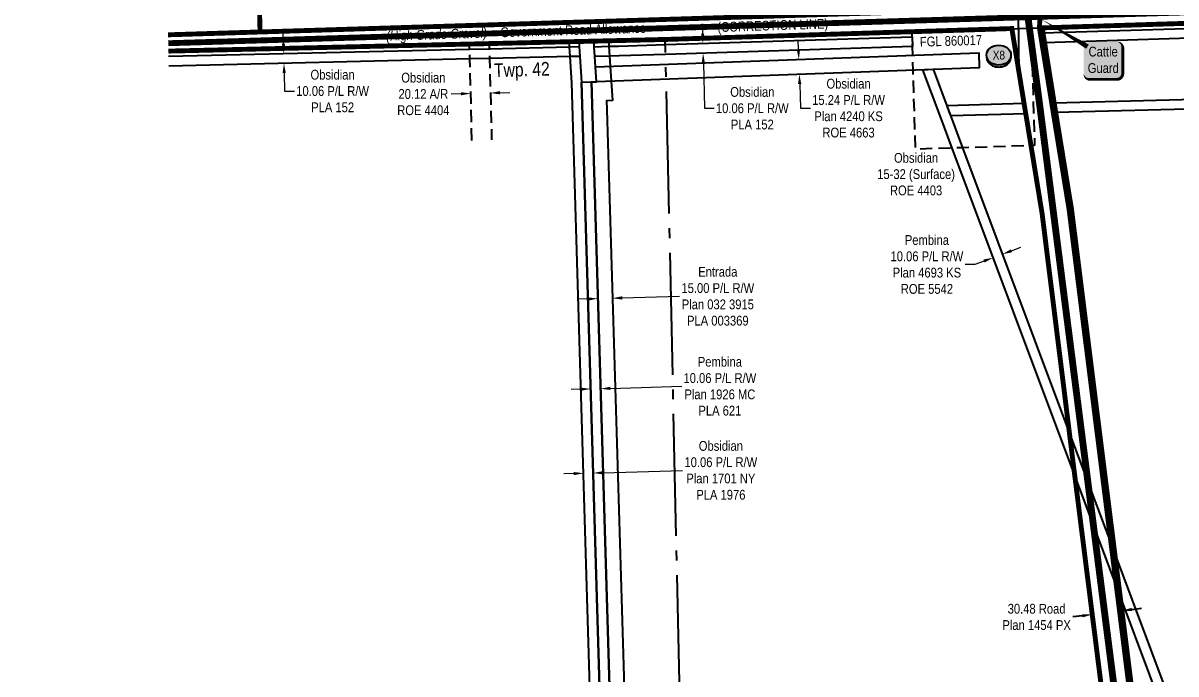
# Model space of a CAD drawing. Extents: x 643442 to 651909, y 5835058 to 5841090.
# Drawn here: x 646128 to 647308, y 5837005 to 5837671 of the extents above; entities that cross this region are included whole.
import ezdxf
from ezdxf.enums import TextEntityAlignment as Align

# ---------------------------------------------------------------- set-up
doc = ezdxf.new("R2010")
doc.units = 0
doc.header["$LTSCALE"] = 5
doc.header["$PDSIZE"] = 0.5
for name, pattern in [('CENTERLINEX3', [5, 2.5, -1, 0.5, -1]), ('foc-ACCESSROAD', [3.75, 2.5, -1.25]), ('foc-QUARTERLINE', [33, 25, -3, 2, -3])]:
    doc.linetypes.add(name, pattern=pattern)
doc.layers.get('Defpoints').update_dxf_attribs({"color": 9})
for name, color, linetype in [('AS-ROADS', 254, 'Continuous'), ('AS-TELUS', 224, 'foc-TEL'), ('C-AR', 13, 'foc-ACCESSROAD'), ('C-RW', 13, 'Continuous'), ('C-WS', 13, 'foc-ACCESSROAD'), ('CG-NOTES', 7, 'Continuous'), ('D-TXT', 6, 'Continuous'), ('F-RW', 190, 'Continuous'), ('L-QSEC', 8, 'foc-QUARTERLINE'), ('L-ROAD-T', 7, 'Continuous'), ('L-SEC', 7, 'Continuous'), ('L-SECQ', 8, 'foc-QUARTERLINE'), ('L-TITLEDB', 4, 'Continuous'), ('L-TITLEDB-T', 4, 'Continuous'), ('P-CROSSINGS', 250, 'Continuous')]:
    doc.layers.add(name, color=color, linetype=linetype)
doc.layers.add('AS-TRAPPER BOUNDARY', color=7, linetype='CENTERLINEX3', true_color=0xb85c00, transparency=0.6)
doc.layers.add('AS-TRAPPER-T', color=7, linetype='Continuous', true_color=0xc26100)
doc.layers.add('P-PROPOSED-WL4', color=7, linetype='Continuous', true_color=0x5b5bc8)
for name, color, linetype, lineweight in [('C-AR-T', 13, 'Continuous', 9), ('C-RW-T', 13, 'Continuous', 9), ('C-WS-T', 13, 'Continuous', 9), ('F-RW-T', 190, 'Continuous', 9), ('T-TEXT', 48, 'Continuous', 18)]:
    doc.layers.add(name, color=color, linetype=linetype, lineweight=lineweight)
doc.styles.add('80', font='ARIALN.TTF', dxfattribs={"height": 10})
doc.styles.add('80CG', font='ARIALN.TTF', dxfattribs={"height": 10})
doc.styles.add('80L', font='ARIALN.TTF', dxfattribs={"height": 10})
doc.styles.add('80LS', font='ARIALNI.TTF', dxfattribs={"height": 10})
doc.styles.add('Crossing', font='ARIALN.TTF', dxfattribs={"height": 10})
doc.styles.add('foc-LtypeFont', font='ARIALN.TTF', dxfattribs={"height": 7.35})
doc.linetypes.add('foc-TEL', pattern='A,2,-1,["T",foc-LtypeFont,S=0.2,R=0,X=-0.425,Y=-0.75],-1.24,8', length=12.24)
doc.linetypes.add('foc-TEL-NOLINE', pattern='A,0,-2,["T",foc-LtypeFont,S=0.2,R=0,X=-0.425,Y=-0.75],-10.24', length=12.24)
doc.dimstyles.new('Compass 5 000', dxfattribs={"dimscale": 5, "dimtxt": 9, "dimasz": 2, "dimexe": 0.2, "dimexo": 0.0625, "dimgap": 0.5, "dimtad": 0, "dimtih": 1, "dimtoh": 1, "dimzin": 0, "dimdsep": 46, "dimtxsty": '80CG', "dimcen": 0.1, "dimse1": 1, "dimse2": 1, "dimclrd": 256, "dimclrt": 256, "dimaunit": 1, "dimadec": 4, "dimazin": 0, "dimtfac": 0.06, "dimtofl": 0, "dimtmove": 0, "dimatfit": 1, "dimfxl": 0.2, "dimtolj": 1, "dimtzin": 0, "dimlwd": -1, "dimarcsym": 0})

# ---------------------------------------------------------------- blocks, each defined once
blk = doc.blocks.new('*D517')
at = {"layer": 'C-RW-T', "transparency": 16777216}
for p, q in [((646921.5, 5837643.8), (646921.1, 5837653.8)), ((646922.8, 5837608.5), (646923.7, 5837583.8)), ((646923.7, 5837583.8), (646933.7, 5837583.8))]:
    blk.add_line(p, q, dxfattribs=at)
for points in [[(646923.2, 5837643.9), (646919.8, 5837643.8), (646921.9, 5837633.8)], [(646924.5, 5837608.5), (646921.1, 5837608.4), (646922.4, 5837618.5)]]:
    blk.add_solid(points, dxfattribs=at)
at = {"layer": 'Defpoints', "color": 0, "transparency": 16777216}
for p in [(646863.9, 5837631.7), (646864.5, 5837616.4), (646922.4, 5837618.5)]:
    blk.add_point(p, dxfattribs=at)
at = {"layer": 'C-RW-T', "transparency": 16777216, "insert": (646972.8, 5837583.8), "char_height": 10, "attachment_point": 5, "style": '80CG'}
blk.add_mtext('\\A1;Obsidian\\P15.24 P/L R/W\\PPlan 4240 KS\\PROE 4663', dxfattribs=at)
blk = doc.blocks.new('*D518')
at = {"layer": 'Defpoints', "color": 0, "transparency": 16777216}
for p in [(646731.2, 5837389.3), (646716.6, 5837378.2), (646731.5, 5837378.6)]:
    blk.add_point(p, dxfattribs=at)
at = {"layer": 'F-RW-T', "transparency": 16777216}
for p, q in [((646706.2, 5837388.6), (646696.2, 5837388.3)), ((646741.2, 5837389.6), (646799.9, 5837391.3))]:
    blk.add_line(p, q, dxfattribs=at)
for points in [[(646706.2, 5837390.2), (646706.3, 5837386.9), (646716.2, 5837388.9)], [(646741.2, 5837391.3), (646741.3, 5837387.9), (646731.2, 5837389.3)]]:
    blk.add_solid(points, dxfattribs=at)
at = {"layer": 'F-RW-T', "transparency": 16777216, "insert": (646839, 5837391.3), "char_height": 10, "attachment_point": 5, "style": '80CG'}
blk.add_mtext('\\A1;Entrada\\P15.00 P/L R/W\\PPlan 032 3915\\PPLA 003369', dxfattribs=at)
blk = doc.blocks.new('*D519')
at = {"layer": 'Defpoints', "color": 0, "transparency": 16777216}
for p in [(646708.5, 5837309.5), (646718.6, 5837309.8), (646719, 5837296.7)]:
    blk.add_point(p, dxfattribs=at)
at = {"layer": 'F-RW-T', "transparency": 16777216}
for p, q in [((646729, 5837297), (646802, 5837299.2)), ((646698.9, 5837296.2), (646688.9, 5837295.9))]:
    blk.add_line(p, q, dxfattribs=at)
for points in [[(646698.9, 5837297.8), (646699, 5837294.5), (646708.9, 5837296.5)], [(646728.9, 5837298.7), (646729, 5837295.4), (646719, 5837296.7)]]:
    blk.add_solid(points, dxfattribs=at)
at = {"layer": 'F-RW-T', "transparency": 16777216, "insert": (646841.1, 5837299.2), "char_height": 10, "attachment_point": 5, "style": '80CG'}
blk.add_mtext('\\A1;Pembina\\P10.06 P/L R/W\\PPlan 1926 MC\\PPLA 621', dxfattribs=at)
blk = doc.blocks.new('*D520')
at = {"layer": 'C-RW-T', "transparency": 16777216}
for p, q in [((646691.5, 5837209.8), (646681.5, 5837209.5)), ((646721.5, 5837210.7), (646803, 5837213.1))]:
    blk.add_line(p, q, dxfattribs=at)
for points in [[(646691.4, 5837211.5), (646691.5, 5837208.2), (646701.5, 5837210.1)], [(646721.4, 5837212.4), (646721.5, 5837209), (646711.5, 5837210.4)]]:
    blk.add_solid(points, dxfattribs=at)
at = {"layer": 'Defpoints', "color": 0, "transparency": 16777216}
for p in [(646701.3, 5837215.4), (646711.3, 5837215.7), (646711.5, 5837210.4)]:
    blk.add_point(p, dxfattribs=at)
at = {"layer": 'C-RW-T', "transparency": 16777216, "insert": (646842.1, 5837213.1), "char_height": 10, "attachment_point": 5, "style": '80CG'}
blk.add_mtext('\\A1;Obsidian\\P10.06 P/L R/W\\PPlan 1701 NY\\PPLA 1976', dxfattribs=at)
blk = doc.blocks.new('*D521')
at = {"layer": 'Defpoints', "color": 0, "transparency": 16777216}
for p in [(647119.2, 5837435.1), (647120.8, 5837430.8), (647128.6, 5837438.7)]:
    blk.add_point(p, dxfattribs=at)
at = {"layer": 'F-RW-T', "transparency": 16777216}
for p, q in [((647139.6, 5837437.9), (647149, 5837441.4)), ((647102.1, 5837423.8), (647092.1, 5837423.8)), ((647111.5, 5837427.3), (647102.1, 5837423.8))]:
    blk.add_line(p, q, dxfattribs=at)
for points in [[(647139, 5837439.4), (647140.2, 5837436.3), (647130.2, 5837434.4)], [(647110.9, 5837428.9), (647112, 5837425.8), (647120.8, 5837430.8)]]:
    blk.add_solid(points, dxfattribs=at)
at = {"layer": 'F-RW-T', "transparency": 16777216, "insert": (647053, 5837423.8), "char_height": 10, "attachment_point": 5, "style": '80CG'}
blk.add_mtext('\\A1;Pembina\\P10.06 P/L R/W\\PPlan 4693 KS\\PROE 5542', dxfattribs=at)
blk = doc.blocks.new('*D522')
at = {"layer": 'Defpoints', "color": 0, "transparency": 16777216}
for p in [(647221.8, 5837069.5), (647222.2, 5837065.6), (647252.2, 5837073.3)]:
    blk.add_point(p, dxfattribs=at)
at = {"layer": 'L-TITLEDB-T', "transparency": 16777216}
for p, q in [((647212.3, 5837064.4), (647202.4, 5837063.1)), ((647262.6, 5837070.7), (647272.5, 5837072))]:
    blk.add_line(p, q, dxfattribs=at)
for points in [[(647212.1, 5837066), (647212.5, 5837062.7), (647222.2, 5837065.6)], [(647262.4, 5837072.4), (647262.8, 5837069.1), (647252.7, 5837069.5)]]:
    blk.add_solid(points, dxfattribs=at)
at = {"layer": 'L-TITLEDB-T', "transparency": 16777216, "insert": (647165.3, 5837063.1), "char_height": 10, "attachment_point": 5, "style": '80CG'}
blk.add_mtext('\\A1;30.48 Road\\PPlan 1454 PX', dxfattribs=at)
blk = doc.blocks.new('*D565')
at = {"layer": 'C-AR-T', "transparency": 16777216}
for p, q in [((646576.1, 5837598.5), (646566.1, 5837598.3)), ((646616.2, 5837599.6), (646626.2, 5837599.9))]:
    blk.add_line(p, q, dxfattribs=at)
for points in [[(646576, 5837600.2), (646576.1, 5837596.9), (646586.1, 5837598.8)], [(646616.2, 5837601.3), (646616.2, 5837597.9), (646606.2, 5837599.3)]]:
    blk.add_solid(points, dxfattribs=at)
at = {"layer": 'Defpoints', "color": 0, "transparency": 16777216}
for p in [(646585.8, 5837608.6), (646605.9, 5837609.2), (646586.1, 5837598.8)]:
    blk.add_point(p, dxfattribs=at)
at = {"layer": 'C-AR-T', "transparency": 16777216, "insert": (646537.6, 5837598.3), "char_height": 10, "attachment_point": 5, "style": '80CG'}
blk.add_mtext('\\A1;Obsidian\\P20.12 A/R\\PROE 4404', dxfattribs=at)
blk = doc.blocks.new('*D566')
at = {"layer": 'C-RW-T', "transparency": 16777216}
for p, q in [((646394.4, 5837649.8), (646394.2, 5837659.8)), ((646395.1, 5837619.7), (646395.6, 5837601.3)), ((646395.6, 5837601.3), (646405.6, 5837601.3))]:
    blk.add_line(p, q, dxfattribs=at)
for points in [[(646396.1, 5837649.8), (646392.8, 5837649.7), (646394.7, 5837639.8)], [(646396.8, 5837619.8), (646393.5, 5837619.7), (646394.9, 5837629.7)]]:
    blk.add_solid(points, dxfattribs=at)
at = {"layer": 'Defpoints', "color": 0, "transparency": 16777216}
for p in [(646394.9, 5837629.7), (646397.5, 5837639.8), (646397.7, 5837629.8)]:
    blk.add_point(p, dxfattribs=at)
at = {"layer": 'C-RW-T', "transparency": 16777216, "insert": (646444.7, 5837601.3), "char_height": 10, "attachment_point": 5, "style": '80CG'}
blk.add_mtext('\\A1;Obsidian\\P10.06 P/L R/W\\PPLA 152', dxfattribs=at)
blk = doc.blocks.new('*D569')
at = {"layer": 'C-RW-T', "transparency": 16777216}
for p, q in [((646823.5, 5837660.2), (646823.2, 5837670.2)), ((646824.2, 5837630.1), (646825.2, 5837583.7)), ((646825.2, 5837583.7), (646835.2, 5837583.7))]:
    blk.add_line(p, q, dxfattribs=at)
for points in [[(646825.1, 5837660.2), (646821.8, 5837660.2), (646823.7, 5837650.2)], [(646825.8, 5837630.2), (646822.5, 5837630.1), (646823.9, 5837640.1)]]:
    blk.add_solid(points, dxfattribs=at)
at = {"layer": 'Defpoints', "color": 0, "transparency": 16777216}
for p in [(646823.9, 5837640.1), (646835.6, 5837650.5), (646835.8, 5837640.4)]:
    blk.add_point(p, dxfattribs=at)
at = {"layer": 'C-RW-T', "transparency": 16777216, "insert": (646874.3, 5837583.7), "char_height": 10, "attachment_point": 5, "style": '80CG'}
blk.add_mtext('\\A1;Obsidian\\P10.06 P/L R/W\\PPLA 152', dxfattribs=at)
blk = doc.blocks.new('xing2')
h = blk.add_hatch(color=50)
h.dxf.hatch_style = 1
edge = h.paths.add_edge_path()
edge.add_ellipse((0, 0), major_axis=(-12.5, 0), ratio=0.816297, start_angle=0, end_angle=360)
h = blk.add_hatch(color=250)
h.dxf.hatch_style = 1
edge = h.paths.add_edge_path()
edge.add_ellipse((0, -2), major_axis=(-12.5, 0), ratio=0.816297, start_angle=0, end_angle=180)
edge.add_line((12.5, -2), (12.5, 0))
edge.add_ellipse((0, 0), major_axis=(-12.5, 0), ratio=0.816297, start_angle=0, end_angle=180, ccw=False)
edge.add_line((-12.5, 0), (-12.5, -2))
at = {"color": 250}
blk.add_ellipse((0, 0), major_axis=(-12.5, 0), ratio=0.816297, dxfattribs=at)
blk.add_ellipse((0, -2), major_axis=(-12.5, 0), ratio=0.816297, start_param=0, end_param=3.141593, dxfattribs=at)
at = {"color": 250, "style": 'Crossing'}
blk.add_attdef('CROSSING', text='', height=9, dxfattribs=at).set_placement((0.1, 0), align=Align.MIDDLE_CENTER)
at = {"color": 250, "style": 'Crossing', "flags": 1}
for tag, p in [('OWNER', (0.1, -12.5)), ('DESCRIPTION', (0.1, -25.8)), ('LOCATION', (0.1, -39.3)), ('DWG_REF', (0.1, -52.8))]:
    blk.add_attdef(tag, text='', height=9, dxfattribs=at).set_placement(p, align=Align.MIDDLE_CENTER)
blk = doc.blocks.new('*U573')
h = blk.add_hatch(color=254)
edge = h.paths.add_edge_path()
edge.add_line((-14, -20), (14, -20))
edge.add_arc((14, -14), 6, 270, 360)
edge.add_line((20, -14), (20, 12.5))
edge.add_arc((14, 12.5), 6, 0, 90)
edge.add_line((14, 18.5), (-14, 18.5))
edge.add_arc((-14, 12.5), 6, 90, 180)
edge.add_line((-20, 12.5), (-20, -14))
edge.add_arc((-14, -14), 6, 180, 270)
at = {"color": 160, "flags": 128}
blk.add_lwpolyline([(-14, -20, 3, 3, 0), (14, -20, 3, 3, 0.414214), (20, -14, 3, 3, 0), (20, 12.5, 3, 0, 0.414214), (14, 18.5, 0, 0, 0), (-14, 18.5, 0, 0, 0.414214), (-20, 12.5, 0, 0, 0), (-20, -14, 0, 3, 0.414214)], format="xyseb", close=True, dxfattribs=at)
at = {"color": 160, "style": '80'}
blk.add_attdef('ENTER_TEXT_001', (-26.8, -4.9), '', height=10, dxfattribs=at)

msp = doc.modelspace()

# ---------------------------------------------------------------- linework, layer by layer
at = {"layer": 'AS-ROADS', "flags": 128}
for points, const_width in [([(647591.673, 5835101.118), (647397.491, 5835795.868), (647168.623, 5837585.659), (647157.011, 5837672.565), (647157.264, 5837722.95), (647122.603, 5840162.074)], 7), ([(646276.464, 5837650.259), (648111.478, 5837705.893)], 5.998)]:
    msp.add_lwpolyline(points, dxfattribs=dict(at, const_width=const_width))
at = {"layer": 'AS-TELUS', "linetype": 'foc-TEL-NOLINE', "flags": 128}
msp.add_lwpolyline([(647242.546, 5836904.456), (647204.315, 5837207.913), (647170.922, 5837475.91), (647147.547, 5837618.779), (647136.045, 5838629.646)], dxfattribs=at)
at = {"layer": 'AS-TRAPPER BOUNDARY', "const_width": 4.999, "flags": 128}
msp.add_lwpolyline([(647183.313, 5837588.969), (647173.459, 5837650.806), (647171.819, 5837660.822), (647170.975, 5837665.979), (647385.379, 5837672.729), (647385.533, 5837667.554), (647385.83, 5837657.495), (647387.482, 5837593.275), (647389.72, 5837517.573), (647328.779, 5837515.771), (647332.382, 5837393.887), (647353.898, 5836837.881), (647354.969, 5836810.204), (647355.058, 5836806.381), (647355.089, 5836805.08), (647357.188, 5836715.32), (647358.742, 5836648.874), (647305.616, 5836647.5), (647305.616, 5836647.5), (647303.246, 5836666.287), (647286.053, 5836802.865), (647250.736, 5837084.778), (647245.328, 5837127.859), (647234.753, 5837211.73), (647201.068, 5837480.18), (647184.873, 5837579.23), (647184.22, 5837583.437)], close=True, dxfattribs=at)
at = {"layer": 'AS-TRAPPER BOUNDARY', "const_width": 5, "flags": 128}
for points in [[(646276.69, 5837642.204), (646370.877, 5837644.41), (646584.709, 5837649.413), (646604.837, 5837649.884), (646686.699, 5837651.802), (646696.757, 5837652.037), (646712.014, 5837652.395), (646727.039, 5837652.748), (646737.045, 5837652.983), (646785.254, 5837654.113), (647037.759, 5837662.065), (647139.939, 5837665.286), (647152.481, 5837588.45), (647154.153, 5837578.45), (647159.563, 5837545.37), (647170.922, 5837475.91), (647198.935, 5837250.928), (647204.315, 5837207.913), (647255.468, 5836801.884), (647274.995, 5836646.797), (646807.844, 5836634.798), (646807.844, 5836634.798), (646763.82, 5836633.463), (646753.821, 5836633.16), (646738.818, 5836632.705), (646728.758, 5836632.4), (646655.996, 5836630.124), (646655.868, 5836635.627), (646555.304, 5836633.185), (646555.508, 5836624.47), (646509.781, 5836621.052), (646484.54, 5836619.071), (646449.909, 5836618.889), (646395.77, 5836617.427), (646324.313, 5836615.421), (646242.676, 5836613.778), (646217.848, 5836612.875), (646214.853, 5836622.31), (646197.251, 5836677.77), (646165.647, 5836766.949), (646133.677, 5836857.156), (646130.361, 5836863.434)], [(646370.448, 5837661.788), (646276.221, 5837658.875)]]:
    msp.add_lwpolyline(points, dxfattribs=at)
at = {"layer": 'C-AR', "flags": 128}
msp.add_lwpolyline([(646587.375, 5837550.862), (646585.122, 5837634.168), (646584.849, 5837644.231), (646584.709, 5837649.413), (646604.837, 5837649.884), (646604.977, 5837644.701), (646605.249, 5837634.64), (646607.502, 5837551.381)], dxfattribs=at)
at = {"layer": 'C-RW', "flags": 128}
for points in [[(647385.83, 5837657.495), (647173.459, 5837650.806), (647171.819, 5837660.822), (647385.533, 5837667.554), (647385.83, 5837657.495)], [(646728.09, 5837637.055), (646713.071, 5837636.581), (646712.399, 5837646.633), (646727.417, 5837647.105), (646737.421, 5837647.42), (646785.368, 5837648.931), (647037.912, 5837656.886), (647038.21, 5837646.824), (646785.591, 5837638.866), (646738.094, 5837637.37), (646728.09, 5837637.055)], [(646728.09, 5837637.055), (646713.071, 5837636.581), (646712.399, 5837646.633), (646727.417, 5837647.105), (646737.421, 5837647.42), (646785.368, 5837648.931), (647037.912, 5837656.886), (647038.21, 5837646.824), (646785.591, 5837638.866), (646738.094, 5837637.37), (646728.09, 5837637.055)], [(646713.771, 5837626.115), (647106.048, 5837640.445), (647106.534, 5837625.156), (646714.796, 5837610.919)]]:
    msp.add_lwpolyline(points, close=True, dxfattribs=at)
for points in [[(646713.802, 5836796.365), (646689.519, 5837609.88), (646687.723, 5837636.575), (646687.046, 5837646.629), (646686.699, 5837651.802), (646696.757, 5837652.037), (646697.105, 5837646.864), (646697.783, 5837636.81), (646699.565, 5837610.359), (646723.855, 5836796.642)], [(646276.836, 5837637.021), (646584.849, 5837644.231), (646604.977, 5837644.701), (646687.046, 5837646.629), (646697.105, 5837646.864), (646697.783, 5837636.81), (646687.723, 5837636.575), (646605.249, 5837634.64), (646585.122, 5837634.168), (646277.119, 5837626.957)]]:
    msp.add_lwpolyline(points, dxfattribs=at)
at = {"layer": 'C-WS', "flags": 128}
msp.add_lwpolyline([(647159.642, 5837665.716), (647163.198, 5837545.477), (647159.563, 5837545.37), (647089.413, 5837543.295), (647078.81, 5837542.981), (647041.314, 5837541.873), (647038.919, 5837622.843), (647038.471, 5837638.01), (647038.21, 5837646.824), (647037.912, 5837656.886), (647037.76, 5837662.043)], dxfattribs=at)
at = {"layer": 'CG-NOTES', "color": 170, "flags": 128}
msp.add_lwpolyline([(647169.177, 5837675.388, 0, 5, 0), (647217.369, 5837646.756, 0, 0, 0)], format="xyseb", dxfattribs=at)
at = {"layer": 'F-RW', "flags": 128}
for points in [[(646733.897, 5836796.932), (646709.613, 5837610.729), (646714.796, 5837610.919), (646713.771, 5837626.114), (646713.071, 5837636.581), (646712.399, 5837646.633), (646712.014, 5837652.396), (646727.039, 5837652.747), (646727.417, 5837647.105), (646728.09, 5837637.055), (646728.784, 5837626.698), (646729.802, 5837611.484), (646731.179, 5837591.534), (646725.212, 5837591.365), (646725.467, 5837582.814), (646725.48, 5837582.015), (646748.897, 5836797.341)], [(646723.855, 5836796.642), (646699.565, 5837610.359), (646709.613, 5837610.729), (646733.897, 5836796.932)]]:
    msp.add_lwpolyline(points, dxfattribs=at)
for points in [[(647366.048, 5836805.432), (647355.548, 5836805.095), (647355.058, 5836806.382), (647348.978, 5836822.303), (647341.924, 5836841.084), (647250.736, 5837084.778), (647204.315, 5837207.913), (647078.81, 5837542.981), (647066.431, 5837576.035), (647048.859, 5837623.203), (647059.441, 5837623.562), (647073.328, 5837586.283), (647075.872, 5837579.457), (647077.048, 5837576.306), (647089.413, 5837543.295), (647198.935, 5837250.928), (647245.328, 5837127.859), (647353.897, 5836837.881), (647366.048, 5836805.432)], [(647588.62, 5837589.769), (647184.873, 5837579.23), (647183.264, 5837589.263), (647588.391, 5837599.821)], [(647077.048, 5837576.306), (647154.153, 5837578.45), (647152.481, 5837588.451), (647073.328, 5837586.283)]]:
    msp.add_lwpolyline(points, close=True, dxfattribs=at)
at = {"layer": 'L-QSEC', "flags": 128}
msp.add_lwpolyline([(646348.859, 5838506.559), (646370.448, 5837661.79)], dxfattribs=at)
at = {"layer": 'L-SEC', "flags": 128}
for points in [[(646370.448, 5837661.79), (647146.789, 5837685.43)], [(647147.407, 5837665.325), (647586.57, 5837679.546)], [(646276.671, 5837642.893), (647147.39, 5837665.319)], [(646276.221, 5837658.873), (646370.448, 5837661.79)]]:
    msp.add_lwpolyline(points, dxfattribs=at)
at = {"layer": 'L-SECQ', "flags": 128}
msp.add_lwpolyline([(646803.84, 5836816.063), (646785.253, 5837654.114)], dxfattribs=at)
at = {"layer": 'L-TITLEDB', "flags": 128}
for points in [[(647255.468, 5836801.885), (647204.315, 5837207.913), (647198.935, 5837250.928), (647170.922, 5837475.91), (647159.563, 5837545.37), (647154.153, 5837578.45), (647152.481, 5837588.45), (647139.969, 5837665.097)], [(647170.688, 5837666.069), (647171.502, 5837661.095), (647173.143, 5837651.075), (647183.264, 5837589.264), (647184.22, 5837583.437), (647184.873, 5837579.23), (647201.068, 5837480.18), (647234.753, 5837211.73), (647245.328, 5837127.859), (647250.736, 5837084.778), (647286.053, 5836802.865)]]:
    msp.add_lwpolyline(points, dxfattribs=at)
at = {"layer": 'P-PROPOSED-WL4', "const_width": 5, "flags": 128}
msp.add_lwpolyline([(647113.642, 5840123.174), (647124.012, 5839334.672), (647134.666, 5838531.06), (647134.98, 5838503.472), (647160.093, 5838503.758), (647169.398, 5837686.009), (647168.16, 5837666.034), (647169.035, 5837660.691), (647170.676, 5837650.671), (647180.797, 5837588.86), (647181.751, 5837583.043), (647182.404, 5837578.836), (647198.593, 5837479.823), (647232.273, 5837211.418), (647242.848, 5837127.547), (647248.255, 5837084.466), (647283.572, 5836802.555), (647300.766, 5836665.974), (647302.349, 5836653.424), (647302.562, 5836651.736), (647303.695, 5836642.454)], dxfattribs=at)

# ---------------------------------------------------------------- block references
at = {"layer": 'CG-NOTES'}
ref = msp.add_blockref('*U573', (647233.451, 5837633.286), dxfattribs=dict(at, xscale=1.000131017163253, yscale=1.000131017163253, zscale=1.000131017163253))
ref.add_attrib('ENTER_TEXT_001', 'Cattle', (647218.463, 5837636.705), dxfattribs={"layer": '0', "color": 160, "height": 10.0013, "style": '80'})
ref.add_attrib('ENTER_TEXT_002', 'Guard', (647217.63, 5837619.858), dxfattribs={"layer": '0', "color": 160, "height": 10.0013, "style": '80'})

# ---------------------------------------------------------------- texts
at = {"layer": 'C-WS-T', "insert": (647041.925, 5837516.225), "char_height": 9.99711, "attachment_point": 5, "style": '80CG'}
msp.add_mtext('\\A1;Obsidian\\P15-32 (Surface)\\PROE 4403', dxfattribs=at)
at = {"layer": 'D-TXT', "color": 3, "insert": (646609.686, 5837629.471), "char_height": 13.996, "attachment_point": 1, "rotation": 1.770808, "style": '80L'}
msp.add_mtext_dynamic_manual_height_columns('Twp. 42', width=101.42521, gutter_width=47.514, heights=[0], dxfattribs=at)
at = {"layer": 'L-ROAD-T', "style": '80L'}
for s, rotation, p in [('(CORRECTION LINE)', 1.830258, (646895.21, 5837668.527)), ('Government Road Allowance', 1.770814, (646690.986, 5837663.696))]:
    msp.add_text(s, height=9.99711, rotation=rotation, dxfattribs=at).set_placement(p, align=Align.MIDDLE_CENTER)
at = {"layer": 'T-TEXT', "style": '80LS'}
msp.add_text('(High Grade Gravel)', height=9.99711, rotation=1.770814, dxfattribs=at).set_placement((646551.094, 5837659.371), align=Align.MIDDLE_CENTER)

# ---------------------------------------------------------------- dimensions: what is measured, and where the dimension line sits
at = {"layer": 'C-AR-T', "color": 3}
dim = msp.add_aligned_dim(p1=(646605.939, 5837609.163), p2=(646585.813, 5837608.619), distance=9.824, text='Obsidian\\P20.12 A/R\\PROE 4404', dimstyle='Compass 5 000', dxfattribs=at)
dim.commit()
dim.dimension.update_dxf_attribs({"geometry": '*D565', "text_midpoint": (646537.563, 5837598.257)})
at = {"layer": 'C-RW-T', "color": 3}
for base, p1, p2, picture, middle in [((646823.924, 5837640.147), (646835.578, 5837650.49), (646835.813, 5837640.425), '*D569', (646874.333, 5837583.651)), ((646394.904, 5837629.715), (646397.471, 5837639.845), (646397.707, 5837629.78), '*D566', (646444.654, 5837601.335))]:
    dim = msp.add_linear_dim(base=base, p1=p1, p2=p2, angle=271.341059, text='Obsidian\\P10.06 P/L R/W\\PPLA 152', dimstyle='Compass 5 000', dxfattribs=at)
    dim.commit()
    dim.dimension.update_dxf_attribs({"geometry": picture, "text_midpoint": middle, "dimtype": 161})
at = {"layer": 'C-RW-T'}
for base, p1, p2, angle, text, picture, middle in [((646922.432, 5837618.465), (646863.932, 5837631.726), (646864.491, 5837616.359), 272.081394, 'Obsidian\\P15.24 P/L R/W\\PPlan 4240 KS\\PROE 4663', '*D517', (646972.778, 5837583.795)), ((646711.504, 5837210.415), (646701.293, 5837215.418), (646711.345, 5837215.718), 1.70983, 'Obsidian\\P10.06 P/L R/W\\PPlan 1701 NY\\PPLA 1976', '*D520', (646842.119, 5837213.148))]:
    dim = msp.add_linear_dim(base=base, p1=p1, p2=p2, angle=angle, text=text, dimstyle='Compass 5 000', dxfattribs=at)
    dim.commit()
    dim.dimension.update_dxf_attribs({"geometry": picture, "text_midpoint": middle, "dimtype": 161})
at = {"layer": 'F-RW-T', "color": 3}
dim = msp.add_aligned_dim(p1=(647128.607, 5837438.668), p2=(647119.202, 5837435.145), distance=4.611, text='Pembina\\P10.06 P/L R/W\\PPlan 4693 KS\\PROE 5542', dimstyle='Compass 5 000', dxfattribs=at)
dim.commit()
dim.dimension.update_dxf_attribs({"geometry": '*D521', "text_midpoint": (647053.004, 5837423.812)})
at = {"layer": 'F-RW-T'}
for base, p1, p2, angle, text, picture, middle in [((646731.231, 5837389.301), (646716.553, 5837378.166), (646731.55, 5837378.613), 1.709358, 'Entrada\\P15.00 P/L R/W\\PPlan 032 3915\\PPLA 003369', '*D518', (646838.972, 5837391.35)), ((646718.982, 5837296.75), (646708.547, 5837309.476), (646718.594, 5837309.776), 1.70922, 'Pembina\\P10.06 P/L R/W\\PPlan 1926 MC\\PPLA 621', '*D519', (646841.077, 5837299.227))]:
    dim = msp.add_linear_dim(base=base, p1=p1, p2=p2, angle=angle, text=text, dimstyle='Compass 5 000', dxfattribs=at)
    dim.commit()
    dim.dimension.update_dxf_attribs({"geometry": picture, "text_midpoint": middle, "dimtype": 161})
at = {"layer": 'L-TITLEDB-T'}
dim = msp.add_aligned_dim(p1=(647252.17, 5837073.324), p2=(647221.754, 5837069.492), distance=3.887, text='30.48 Road\\PPlan 1454 PX', dimstyle='Compass 5 000', dxfattribs=at)
dim.commit()
dim.dimension.update_dxf_attribs({"geometry": '*D522', "text_midpoint": (647165.34, 5837063.136)})

# ---------------------------------------------------------------- next in the draw order: texts
at = {"layer": 'AS-TRAPPER-T', "insert": (647045.615, 5837656.66), "char_height": 9.9913, "width": 65.00527, "attachment_point": 1, "rotation": 1.80557, "style": '80L', "bg_fill": 3, "box_fill_scale": 1.1, "bg_fill_color": 256, "bg_fill_transparency": 0}
msp.add_mtext('FGL 860017', dxfattribs=at)

# ---------------------------------------------------------------- next in the draw order: linework, layer by layer
at = {"layer": 'AS-TRAPPER BOUNDARY', "const_width": 5, "flags": 128}
msp.add_lwpolyline([(646562.374, 5838251.394), (646596.063, 5838251.784), (646595.459, 5838303.758), (646595.342, 5838313.821), (646610.712, 5838314.133), (646806.644, 5838313.919), (647022.385, 5838315.987), (647037.387, 5838316.132), (647134.421, 5838317.066), (647134.536, 5838307.036), (647136.854, 5838103.325), (647137.025, 5838088.332), (647141.612, 5837685.264), (647095.626, 5837684.253), (647081.868, 5837683.826), (646735.656, 5837673.089), (646725.653, 5837672.779), (646710.651, 5837672.314), (646695.412, 5837671.842), (646685.351, 5837671.53), (646680.347, 5837671.375), (646370.448, 5837661.788), (646363.424, 5837946.518), (646363.261, 5837953.102), (646362.936, 5837966.263), (646362.443, 5837986.258), (646361.96, 5838005.84), (646360.599, 5838061.029), (646360.228, 5838076.06), (646357.324, 5838193.751), (646356.945, 5838209.125), (646356.379, 5838232.069), (646354.703, 5838299.967), (646354.455, 5838310.033), (646421.243, 5838310.958), (646440.881, 5838311.231), (646454.03, 5838311.432), (646473.359, 5838311.693), (646473.476, 5838301.578), (646474.07, 5838250.369), (646552.271, 5838251.276), (646562.374, 5838251.394)], close=True, dxfattribs=at)

# ---------------------------------------------------------------- next in the draw order: block references
at = {"layer": 'P-CROSSINGS', "color": 3}
msp.add_blockref('xing2', (647126.565, 5837638.091), dxfattribs=at).add_auto_attribs({'CROSSING': 'X8'})

doc.saveas('drawing.dxf')
